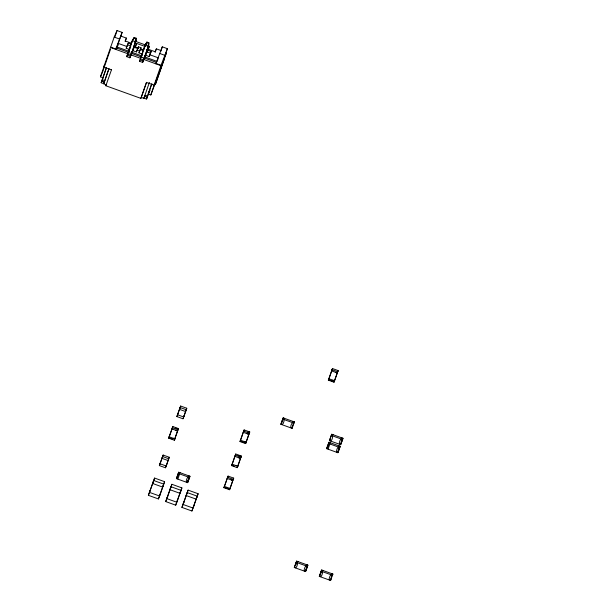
<?xml version="1.0" encoding="UTF-8"?>
<svg xmlns="http://www.w3.org/2000/svg" width="611" height="611" viewBox="0 0 611 611"><rect width="100%" height="100%" fill="white"/><g stroke="black" fill="none" stroke-linecap="round" stroke-linejoin="round"><path stroke-width="0.92" d="M135.413 42.304L135.466 40.731M132.075 51.95L136.032 40.525L136.108 38.172L134.199 37.485L132.327 40.57L126.721 56.663L129.906 57.808L130.937 55.196M148.16 46.894L148.244 44.534M144.333 58.282L146.762 52.515L147.152 51.248L144.83 56.54L148.779 45.115L148.863 42.762L146.946 42.067L145.074 45.161L140.347 58.969M134.894 43.496L135.084 41.601M136.108 38.172L135.512 41.716L130.884 55.318M147.648 48.078L147.839 46.192M148.863 42.762L148.259 46.306L142.653 62.398L139.468 61.253L141.11 56.869L131.548 53.424L129.906 57.808M104.214 82.47L103.702 83.661L101.151 82.737L102.205 79.743M103.702 83.661L108.842 68.867M147.03 97.256C139.759 94.56 150.703 94.361 146.411 99.028L143.86 98.111L144.372 96.92M115.021 36.706L117.022 30.55L122.124 32.383L116.464 48.597M160.853 51.24L162.282 46.841L167.376 48.674L164.81 56.594L166.559 52.546L155.858 83.31L155.24 84.738L164.504 58.114L150.81 94.972L148.259 94.056L151.872 83.676M111.393 69.784L103.748 67.034L114.188 37.095L117.022 30.55M106.612 67.386L102.999 77.765L100.456 76.849L104.366 65.606L103.748 67.034M102.717 71.609L110.438 49.422M104.748 80.66L102.182 79.781L106.291 67.951M122.124 32.383L115.792 48.987L110.69 47.154M108.957 68.783L103.702 83.89L106.253 84.807L105.84 85.761L140.897 98.379L146.556 82.34M116.518 48.956L118.007 44.679L117.075 46.826M105.84 85.761L111.5 69.723M125.179 41.594L126.401 38.088L120.451 35.95M129.708 49.529L126.202 48.269L126.813 46.489L128.257 43.16L131.518 44.336M126.202 48.269L128.257 43.16M126.721 56.663L128.363 52.279L116.25 47.918L115.632 49.346M132.839 39.379L128.913 50.774L130.387 47.368M140.354 48.758L143.669 49.949L144.906 46.398L136.62 43.419L134.97 47.574L137.842 48.605L138.46 46.833L141.004 47.75L138.949 52.859L142.455 54.119M136.62 43.419L135.382 46.971L138.697 48.162M132.893 50.675L136.398 51.935L138.46 46.833M138.949 52.859L141.004 47.75M145.586 43.969L141.66 55.364L142.791 52.767M142.653 62.398L144.303 58.014L156.416 62.375L155.797 63.804M148.129 49.858L149.351 46.352L148.114 49.208L155.125 51.729L156.363 48.872L160.609 50.4M145.639 55.265L149.145 56.525L151.207 51.423L146.319 49.659M149.145 56.525L151.207 51.423M155.141 52.378L156.363 48.872M140.897 98.379L146.457 82.409L154.102 85.158L154.72 83.73L150.81 94.972M149.412 82.37L143.86 98.348L141.309 97.424M162.282 46.841L155.95 63.445L161.052 65.278L167.376 48.674M158.058 58.74L157.134 61.398L144.639 56.899M147.434 96.072L151.551 84.242M148.985 92.91L149.909 90.245L148.588 93.292M154.102 85.158L161.052 65.278M148.381 495.33L154.591 478.069L164.603 481.674L159.433 496.544L158.402 498.935L148.381 495.33L153.56 481.04L152.521 483.431L162.534 487.036L163.572 484.645M153.819 480.299L154.591 478.069M174.822 439.026L174.318 440.203L168.689 438.179L172.837 426.562L178.458 428.586L174.486 439.744L174.822 438.767L173.219 438.194M172.837 426.562L168.865 437.72L172.882 439.172M159.364 465.59L163.152 455.058L169.262 457.257L166.108 466.323L165.474 467.782L159.364 465.59L163.152 455.058M176.869 416.572L180.657 406.04L186.767 408.24L183.613 417.313L182.979 418.772L176.869 416.572L180.657 406.04M174.318 440.203L177.946 429.77L172.325 427.746M165.474 467.782L169.262 457.257M182.979 418.772L186.767 408.24M158.402 498.935L164.603 481.674M165.68 501.555L171.89 484.294L181.902 487.899L175.693 505.16L165.68 501.555L166.375 499.958M166.719 499.164L171.89 484.294M176.396 478.619L178.725 472.219L189.968 476.267L188.15 481.483L187.638 482.667L176.396 478.619L178.725 472.219M177.106 477.749L178.015 475.137M177.205 477.695L178.718 473.349M175.693 505.16L181.902 487.899M188.86 478.062L187.348 482.407C184.713 483.186 187.455 475.213 189.158 477.191L189.555 476.275L188.562 475.763M187.745 481.491L189.555 476.275M187.638 482.667L189.968 476.267M181.902 507.39L188.112 490.129L198.124 493.734L191.915 510.995L181.902 507.39L182.933 504.999M183.193 504.258L188.112 490.129M191.915 510.995L198.124 493.734M223.939 487.708L227.567 477.275L233.188 479.299L229.56 489.732L223.939 487.708L224.443 486.532M231.615 465.635L235.243 455.203L240.864 457.227L237.236 467.659L231.615 465.635L232.18 464.261M239.993 441.554L243.621 431.122L249.242 433.146L245.614 443.578L239.993 441.554L240.505 440.119M230.072 488.556L233.7 478.115L228.079 476.099L224.84 485.355M232.127 464.459L235.754 454.019L241.376 456.043L237.748 466.476M240.505 440.371L243.377 432.114M246.126 442.395L249.754 431.962L244.133 429.938L243.674 431.244M280.854 424.286L283.176 417.886L294.426 421.934L292.096 428.326L280.854 424.286L283.176 417.886M281.564 423.408L283.168 419.009M294.013 421.934L291.806 428.074C289.171 428.846 291.913 420.872 293.616 422.858L294.013 421.934L293.02 421.422M334.538 380.821L333.973 382.196L328.351 380.172L332.491 368.555L338.112 370.579L334.484 381.02M328.863 378.996L332.491 368.555M333.973 382.196L338.112 370.579M326.633 448.665L328.962 442.265L340.205 446.313L338.395 451.529L337.883 452.713L326.633 448.665L328.962 442.265M329.428 440.638L331.758 434.238L343 438.286L341.182 443.502L340.671 444.686L329.428 440.638L331.758 434.238M327.343 447.787L329.26 442.524L330.368 442.769M327.443 447.741L328.955 443.387M294.311 567.512L296.64 561.112L307.883 565.16L306.065 570.376L305.553 571.56L294.311 567.512L296.64 561.112M295.625 564.9L296.931 561.372L298.046 561.624M295.724 564.854L296.931 561.372M339.097 448.107L337.585 452.453C334.958 453.225 337.692 445.251 339.403 447.237L339.8 446.313L338.8 445.809M342.191 439.21C340.487 437.224 337.746 445.198 340.38 444.426L342.588 438.286L341.595 437.782M338.288 450.666L339.8 446.313M341.381 441.768L342.29 439.156M337.883 452.713L340.205 446.313M340.671 444.686L343 438.286M306.775 566.955L305.263 571.3C302.628 572.079 305.37 564.106 307.073 566.084L307.47 565.167L306.478 564.656M306.569 567.779L307.47 565.167M305.553 571.56L307.883 565.16M319.309 576.402L321.638 570.002L332.88 574.05L330.559 580.45L319.309 576.402L321.638 570.002M320.019 575.531L321.63 571.132M332.476 574.057L330.261 580.19C327.626 580.969 330.368 572.996 332.079 574.974L332.476 574.057L331.475 573.546M102.976 78.422L101.151 82.737M100.456 76.849L102.343 72.48M116.327 48.452L116.976 46.948L129.471 51.439M126.401 38.088L125.163 40.945L131.296 43.152M136.032 40.525L135.512 41.716L132.327 40.57L134.199 37.485M128.402 52.546L129.379 50.285M131.258 54.448L134.397 46.657L132.098 51.92M136.398 51.935L137.842 48.605M143.875 48.781L144.906 46.398M148.779 45.115L148.259 46.306L145.074 45.161L146.946 42.067M146.021 44.557L146.327 43.847L144.975 45.741M141.149 57.136L142.126 54.875M139.468 61.253L140.087 59.825L143.272 60.97M146.411 99.028L148.672 93.796M180.031 407.858L179.397 409.317L185.507 411.516L186.134 410.057M178.137 413.296L177.503 414.754L183.613 416.954L184.239 415.495M171.928 428.922L177.549 430.946L175.945 430.365M172.325 427.998L172.661 427.02M169.201 436.743L174.769 438.897M168.689 438.179L169.262 436.804M162.526 456.868L161.892 458.326L168.002 460.526L168.628 459.067M160.632 462.313L159.998 463.772L166.108 465.972L166.734 464.513M150.451 489.961L149.42 492.359L159.433 495.956L160.472 493.566M177.885 429.961L178.458 428.586M170.859 487.265L169.82 489.663L179.833 493.268L180.871 490.87M167.75 496.185L166.719 498.584L176.732 502.189L177.77 499.79M180.13 472.731L179.015 472.479L178.618 473.395L179.672 473.777L177.862 478.993M187.073 493.108L186.034 495.498L196.055 499.103L197.086 496.705M183.972 502.028L182.933 504.419L192.946 508.024L193.985 505.633M243.568 431.313L244.133 429.938M243.224 432.29L248.845 434.314L247.241 433.741M234.845 456.371L240.467 458.395L238.863 457.822M235.243 455.455L235.754 454.019M232.127 464.2L237.748 466.224L236.144 465.643M227.506 477.474L228.079 476.099M227.17 478.451L232.791 480.475L231.187 479.895M224.443 486.272L224.107 487.257L229.728 489.281M249.189 433.336L249.754 431.962M245.614 443.578L246.18 442.204M240.864 457.479L241.376 456.043M237.236 467.659L237.801 466.285M233.135 479.498L233.7 478.115M229.56 489.732L230.072 488.296M284.581 418.39L283.473 418.145L283.076 419.062C285.604 418.611 282.801 426.562 281.259 424.278M294.426 421.934L293.914 423.11L282.672 419.062M292.096 428.326L292.608 427.15M331.582 370.915L337.203 372.931L335.599 372.359M331.979 369.991L332.323 369.013M328.863 378.736L334.484 380.76L332.873 380.187M328.351 380.172L328.917 378.797M337.6 372.015L337.944 371.037M330.238 439.714L329.833 440.63C331.376 442.914 334.179 434.963 331.651 435.414L332.048 434.497L333.163 434.742M328.099 449.039L329.917 443.823L328.863 443.441M340.38 444.426L340.778 443.51M323.043 570.514L321.928 570.262L321.531 571.178C324.059 570.727 321.256 578.686 319.721 576.394M332.88 574.05L332.369 575.234L321.126 571.186M330.559 580.45L331.063 579.266M131.709 42.342L132.747 40.761M144.456 46.932L145.502 45.351M133.885 38.195L135.802 38.883M146.64 42.785L148.549 43.473M135.184 41.25L145.808 45.077M114.188 37.095L119.29 38.928M159.448 53.386L164.55 55.219M133.962 45.214L135.589 45.802M127.638 44.931L130.899 46.108M140.393 49.522L143.257 50.553M146.518 51.729L150.589 53.195M118.213 43.396L126.813 46.489M137.017 50.163L139.568 51.08M149.764 54.753L158.371 57.846M131.258 52.088L141.966 55.937M128.211 52.401L131.396 53.547M140.958 56.991L144.143 58.137M110.538 47.513L127.745 53.707M130.937 54.853L140.499 58.297M143.684 59.443L160.892 65.637M127.699 54.173L130.09 55.028M141.24 59.046L143.631 59.909M127.332 55.234L130.525 56.38M101.77 80.965L104.321 81.882M331.979 369.739L337.6 371.763M328.519 379.714L334.141 381.738M331.246 435.414L342.488 439.462M328.451 443.441L339.693 447.489M247.974 431.84L249.586 432.42M180.024 407.499L186.134 409.698M244.515 441.562L246.126 442.143L240.444 440.248M240.963 441.386L245.782 443.12M175.876 428.181L177.48 428.754M237.992 455.348L240.406 456.211M231.783 465.177L234.196 466.048M162.518 456.516L168.628 458.716M224.39 486.409L230.011 488.433M178.213 473.403L189.456 477.451M153.56 480.46L163.572 484.065M170.859 486.684L180.871 490.289M187.073 492.519L197.086 496.124M296.534 562.288C299.062 561.837 296.259 569.796 294.723 567.512M296.129 562.296L307.371 566.344M101.999 80.683L101.869 81.072L101.991 80.683"/></g></svg>
